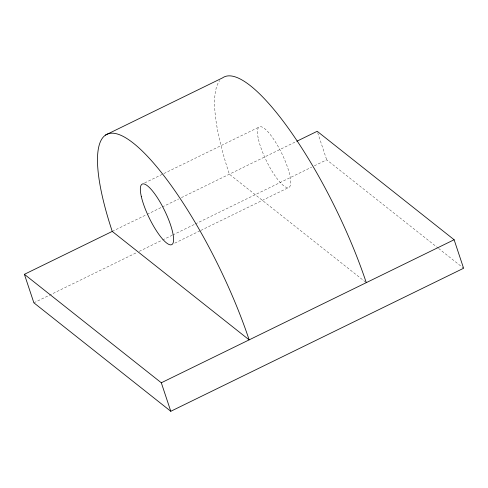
<?xml version="1.0" encoding="UTF-8"?>
<svg xmlns="http://www.w3.org/2000/svg" width="488" height="488" viewBox="0 0 488 488"><rect width="100%" height="100%" fill="white"/><g stroke="black" fill="none" stroke-linecap="round" stroke-linejoin="round"><path stroke-width="0.37" stroke-dasharray="2.44 1.83" d="M144.674 182.927L259.055 127.057M112.246 231.404L146.492 214.677M147.175 214.342L161.559 207.321M162.242 206.985L178.681 198.951M181.42 197.616L296.1 141.599M33.879 302.816L136.506 252.692M139.239 251.357L161.815 240.328M162.498 239.992L172.075 235.314M172.764 234.984L194.657 224.291M195.34 223.955L311.643 167.146M314.376 165.81L326.692 159.796L438.004 247.977M174.789 243.146L200.129 230.763M200.818 230.434L289.171 187.276M438.602 248.447L463.6 268.254M365.677 282.186L229.366 174.198A168.427 42.657 64 0 1 219.728 80.563M317.682 132.718L326.692 159.796M258.439 139.312A33.684 8.534 64 0 0 286.816 187.508A33.684 8.534 64 0 0 277.092 144.68A33.684 8.534 64 0 0 258.439 139.312"/><path stroke-width="0.73" d="M105.408 135.091L222.534 77.879A168.427 42.657 64 0 1 366.275 282.656M296.783 141.27L317.212 131.29L454.121 239.748L463.6 268.254L170.788 411.28L33.879 302.816L24.4 274.311L112.246 231.404A168.427 42.657 64 0 1 133.285 143.112A168.427 42.657 64 0 1 249.148 339.868L112.246 231.404M24.4 274.311L161.308 382.775L454.121 239.748M161.308 382.775L170.788 411.28M141.313 196.518A33.684 8.534 64 0 0 169.696 244.714A33.684 8.534 64 0 0 159.966 201.886A33.684 8.534 64 0 0 141.313 196.518"/></g></svg>
